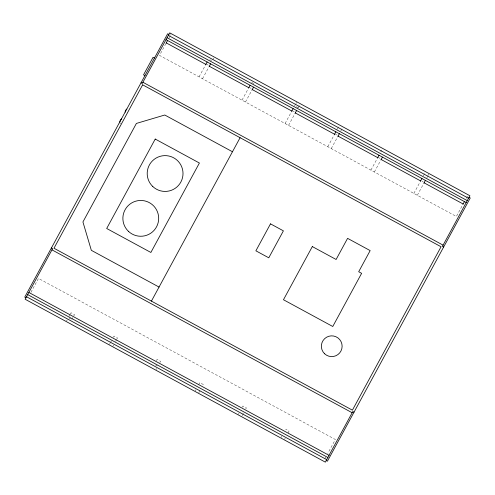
<?xml version="1.0" encoding="UTF-8"?>
<svg xmlns="http://www.w3.org/2000/svg" width="495" height="495" viewBox="0 0 495 495"><rect width="100%" height="100%" fill="white"/><g stroke="black" fill="none" stroke-linecap="round" stroke-linejoin="round"><path stroke-width="0.37" stroke-dasharray="2.48 1.86" d="M30.938 292.328L38.486 278.419L335.344 439.504L327.795 453.414M165.887 43.634L159.508 55.391L456.365 216.476L462.837 204.553M169.03 37.843L170.651 34.854M66.547 321.082L67.202 319.869M69.182 316.218L70.123 314.486M70.401 313.978L71.063 312.76L74.516 314.634L71.88 319.504M199.07 76.855L205.672 64.684M202.529 78.73L208.766 67.233M212.776 59.839L213.716 58.113M109.482 344.384L110.144 343.165M110.422 342.651L111.462 340.733M113.336 337.274L113.999 336.062L117.457 337.936L116.795 339.149M242.006 100.157L248.422 88.333M112.94 346.259L113.603 345.04M115.583 341.395L116.517 339.663M245.464 102.032L251.881 90.214M156.401 360.645L157.064 359.426L160.522 361.307L159.86 362.519M285.071 123.521L291.487 111.703M294.593 105.98L295.633 104.055M295.948 103.48L296.573 102.329M156.005 369.629L156.667 368.41M288.529 125.402L294.946 113.578M298.052 107.854L299.716 104.779M195.284 390.939L195.946 389.726M198.551 384.924L199.801 382.616L203.259 384.491L202.597 385.71M327.808 146.712L334.224 134.894M337.33 129.17L338.982 126.126M198.743 392.82L199.992 390.512M331.266 148.593L337.51 137.09M340.789 131.045L342.453 127.97M238.398 414.334L239.06 413.121M242.253 407.23L242.915 406.011L246.374 407.886L245.712 409.105M370.922 170.107L377.339 158.289M380.773 151.953L381.763 150.127M242.166 415.633L243.837 412.564M374.381 171.982L380.618 160.485M281.104 437.506L281.76 436.293M413.857 193.409L420.274 181.585M423.38 175.861L425.05 172.786M284.563 439.387L285.219 438.168M288.09 432.884L289.08 431.058L285.621 429.184M417.316 195.284L423.732 183.466M426.839 177.736L427.884 175.818M428.194 175.242L428.818 174.085M324.831 458.877L325.821 457.052M466.222 198.316L467.868 195.278M169.445 33.344L171.01 34.192M209.849 59.747L211.575 60.681M251.633 82.417L255.092 84.292M296.425 106.722L298.157 107.663M206.056 63.985L208.358 65.235M248.991 87.281L251.299 88.531M292.056 110.651L294.364 111.901M335.369 134.157L337.101 135.092M377.908 157.237L380.785 158.796M422 181.158L423.151 181.789M68.997 317.939L70.729 318.873M155.578 364.92L157.305 365.854M120.396 123.781A3.514 3.514 0 0 1 120.025 122.946"/><path stroke-width="0.74" d="M166.116 43.214L167.582 40.51M205.672 64.684L207.145 61.974M209.131 66.559L210.604 63.855M248.614 87.98L250.08 85.276M252.073 89.855L253.539 87.151M151.421 301.115L240.094 137.703M291.679 111.35L293.145 108.646M295.138 113.225L296.604 110.521M334.416 134.541L335.882 131.837M337.875 136.416L339.341 133.712M377.53 157.936L378.997 155.226M380.983 159.811L382.456 157.107M420.465 181.232L421.932 178.528M423.924 183.107L425.391 180.403M462.974 204.299L464.44 201.595M168.851 34.433L167.638 33.778L24.75 297.105L25.963 297.761M469.037 197.326L470.25 197.988L327.424 461.198L326.211 460.542M168.343 35.368L468.536 198.26M167.069 37.719L467.255 200.611M166.017 39.656L466.203 202.548M166.277 42.91L205.84 64.381M209.298 66.256L248.775 87.677M252.233 89.552L291.84 111.047M295.298 112.922L334.583 134.238M338.036 136.113L377.691 157.633M381.15 159.508L420.632 180.929M424.091 182.81L463.141 203.996M154.465 58.057L153.066 57.296L143.544 74.856L144.936 75.611M142.9 82.257L443.093 245.149M141.032 82.807L142.244 83.463L169.705 32.856L469.897 195.748L442.437 246.355L443.644 247.011M232.471 151.755L164.767 115.013L136.397 123.428L82.931 221.958L91.34 250.328L159.044 287.063M51.406 247.989L52.612 248.645L25.152 299.252L325.345 462.144L352.805 411.537L354.018 412.193M51.956 249.851L352.149 412.743M28.846 292.452L329.033 455.344M27.677 294.593L327.869 457.485M26.513 296.74L326.706 459.632M125.179 112.179A3.564 3.564 0 0 1 126.881 109.042M119.883 122.036A3.514 3.514 0 0 1 121.56 118.949M142.647 84.831L53.98 248.236L352.403 410.169L441.07 246.764L142.647 84.831M155.226 139.058L106.691 228.492L150.876 252.462L199.405 163.028L155.226 139.058M270.499 223.858L255.878 250.81L268.773 257.808L283.4 230.849L270.499 223.858M312.32 246.578L283.468 299.741L332.77 326.496L361.622 273.327L358.689 271.736L370.161 250.6L347.583 238.349L336.111 259.485L312.32 246.578M152.788 186.516A17.9 17.9 0 0 0 182.519 177.699A17.9 17.9 0 0 0 160.021 156.358A17.9 17.9 0 0 0 152.788 186.516M128.459 231.344A17.9 17.9 0 0 0 158.19 222.533A17.9 17.9 0 0 0 135.692 201.193A17.9 17.9 0 0 0 128.459 231.344M324.602 353.764A10.383 10.383 0 0 0 341.841 348.653A10.383 10.383 0 0 0 328.798 336.278A10.383 10.383 0 0 0 324.602 353.764"/></g></svg>
